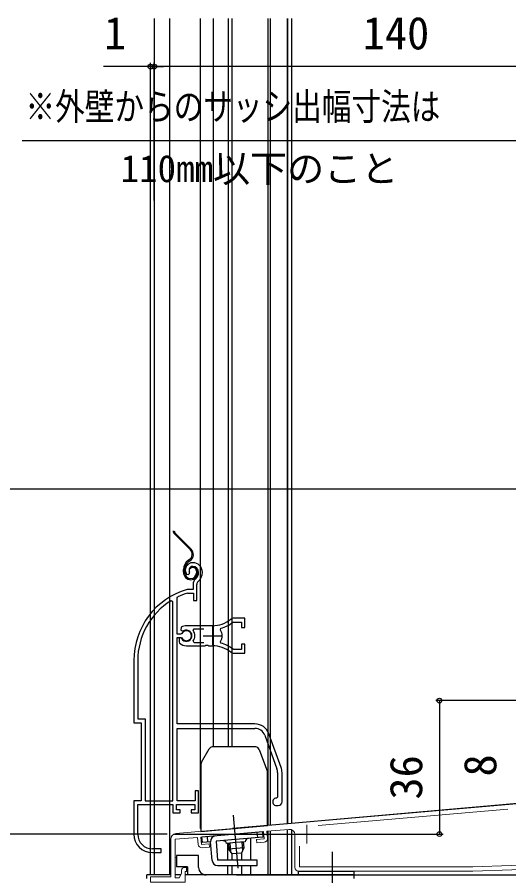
# Model space of a CAD drawing. Units: millimetres, scale not verified. Extents: x -525 to 525, y -783 to 779.
# Drawn here: x -280 to -147.3, y -42.7 to 188.9 of the extents above; entities that cross this region are included whole.
import ezdxf
from ezdxf.enums import TextEntityAlignment as Align

# ---------------------------------------------------------------- set-up
doc = ezdxf.new("R2010")
doc.units = ezdxf.units.MM
doc.header["$LTSCALE"] = 4
doc.layers.add('0-2_YKK_11', color=7, linetype='Continuous', lineweight=18)
for name, color, linetype in [('0-3_YKK_11E', 7, 'Continuous'), ('0-4_YKK_12', 2, 'Continuous'), ('0-5_YKK_13', 4, 'Continuous'), ('0-7_YKK_D', 6, 'Continuous')]:
    doc.layers.add(name, color=color, linetype=linetype)
doc.styles.add('ＭＳ ゴシック', font='')
doc.styles.get('ＭＳ ゴシック').set_extended_font_data('MS Gothic')

msp = doc.modelspace()

# ---------------------------------------------------------------- linework, layer by layer
at = {"layer": '0-2_YKK_11', "color": 211}
for p, q in [((-117, -20.767), (-237.131, -31.277)), ((-147.524, -24.642), (-198.714, -29.121)), ((-201.8, -28.897), (-201.8, -33.897)), ((-205, -31.609), (-205, -40.397)), ((-204.3, -31.397), (-199.3, -31.397))]:
    msp.add_line(p, q, dxfattribs=at)
for points in [[(-203.8, -34.669), (-203.8, -40.197), (-157.021, -40.197), (-125.912, -39.11), (-120.001, -33.2), (-116, -33.2), (-116, -22.097), (-118.432, -22.097), (-140.835, -24.057)], [(-235.6, -41.097), (-235.6, -41.984), (-236.3, -43.197), (-237.3, -43.197), (-237.3, -32.798), (-231.3, -32.273), (-231.135, -34.165)], [(-230.051, -35.074), (-228.059, -34.9), (-228.137, -34.004), (-230.229, -34.187), (-230.404, -32.194), (-213.468, -30.713), (-213.294, -32.705), (-215.386, -32.888), (-215.307, -33.785), (-213.315, -33.61)], [(-212.406, -32.527), (-212.572, -30.634), (-206.631, -30.114)], [(-238.5, -32.771), (-238.5, -42.897), (-244, -42.897), (-244, -44.397), (-234.6, -44.397), (-234.6, -41.497), (-234.3, -41.497), (-234.3, -40.397), (-234.9, -40.397)], [(-204, -41.397), (-157, -41.397), (-125.398, -40.293), (-119.504, -34.4), (-116, -34.4), (-116, -36.737), (-116.25, -37.033), (-116.49, -37.406), (-115.5, -41.1), (-114.5, -41.1)]]:
    msp.add_lwpolyline(points, dxfattribs=at)
for centre, radius, start, end in [((-237, -32.771), 1.5, 95, 180.00001), ((-206.5, -31.609), 1.5, 0, 95.00001), ((-230.138, -34.078), 1, 185, 274.99998), ((-213.402, -32.614), 1, 275.00002, 5), ((-234.9, -41.097), 0.7, 90.00001, 179.99999), ((-204, -40.397), 1, 180.00001, 269.99999)]:
    msp.add_arc(centre, radius, start, end, dxfattribs=at)
at = {"layer": '0-3_YKK_11E'}
for p, q in [((-227.297, 24.807), (-234.297, 24.807)), ((-227.297, 24.607), (-227.297, 19.607)), ((-225.141, 23.648), (-224.975, 24.112)), ((-229.797, 22.107), (-224.797, 22.107)), ((-224.975, 20.102), (-225.141, 20.566)), ((-215.798, -1.693), (-236.797, -1.693)), ((-208.739, -13.394), (-212.039, -4.325)), ((-213.167, -4.735), (-209.866, -13.804)), ((-208.497, -22.693), (-208.497, -14.762)), ((-209.997, -23.693), (-209.497, -23.693))]:
    msp.add_line(p, q, dxfattribs=at)
for points in [[(-234.239, 38.664), (-233.781, 38.624), (-233.492, 38.913), (-233.449, 39.282)], [(-232.497, 35.944), (-232.497, 34.607), (-234.054, 34.607), (-234.139, 34.595)], [(-233.995, 33.594), (-233.908, 33.607), (-232.397, 33.607), (-232.397, 31.607), (-231.497, 31.607), (-231.497, 35.944)], [(-235.5, 22.721), (-235.767, 22.557), (-236.797, 22.557), (-236.797, 32.309), (-236.626, 32.58)], [(-237.997, -22.393), (-237.997, 31.275), (-238.455, 31.53)], [(-221.721, 25.742), (-221.535, 25.807), (-219.397, 25.807), (-219.397, 24.357), (-218.497, 24.357), (-218.497, 26.807), (-221.641, 26.807)], [(-235.723, 24.4), (-235.812, 23.622), (-235.667, 23.476), (-235.059, 23.399)], [(-232.484, 23.522), (-232.248, 24.007), (-229.597, 24.007)], [(-236.797, -1.693), (-236.797, 21.657), (-235.767, 21.657), (-235.5, 21.493)], [(-235.596, 21.357), (-235.856, 21.507), (-236.297, 21.507), (-236.297, 20.498), (-236.138, 20.132)], [(-234.297, 19.407), (-229.256, 19.407), (-229.072, 19.527), (-228.522, 19.527), (-228.339, 19.407), (-227.297, 19.407)], [(-229.597, 20.207), (-232.248, 20.207), (-232.484, 20.692)], [(-221.641, 17.407), (-218.497, 17.407), (-218.497, 19.857), (-219.397, 19.857), (-219.397, 18.407), (-221.535, 18.407), (-221.721, 18.471)], [(-248.497, 15.407), (-248.497, -1.393), (-246.497, -1.393), (-246.497, -22.393), (-248.497, -22.393), (-248.497, -31.393)], [(-247.447, 15.407), (-247.447, -0.343), (-245.447, -0.343), (-245.447, -22.393), (-237.997, -22.393)], [(-247.447, -31.393), (-247.447, -23.393), (-237.997, -23.393), (-237.997, -25.693), (-235.997, -25.693), (-235.997, -24.893), (-236.997, -24.893), (-236.997, -23.393), (-231.997, -23.393), (-231.997, -24.893), (-232.997, -24.893), (-232.997, -25.693), (-230.997, -25.693), (-230.997, -19.693), (-231.897, -19.693), (-231.897, -22.393), (-236.797, -22.393), (-236.797, -2.893), (-215.798, -2.893)], [(-209.697, -14.762), (-209.697, -21.393), (-209.997, -21.693)], [(-243.497, -36.393), (-241.097, -36.393), (-241.097, -35.393), (-243.447, -35.393)]]:
    msp.add_lwpolyline(points, dxfattribs=at)
for centre, radius, start, end in [((-232.597, 39.807), 2, 90, 214.83576), ((-232.597, 39.207), 2.6, 0.00001, 89.99999), ((-232.597, 39.807), 1, 90, 211.65762), ((-232.597, 39.207), 1.6, 0.00001, 89.99999), ((-230.497, 35.944), 2, 130.62933, 180.00002), ((-233.297, 39.207), 2.3, 310.62932, 0), ((-233.297, 39.207), 3.3, 310.62932, 0.00001), ((-230.497, 35.944), 1, 130.62933, 180.00002), ((-228.497, 15.407), 20, 106.38438, 180), ((-228.497, 15.407), 19, 106.81985, 115.3285), ((-228.497, 15.407), 18.95, 121.69983, 180.00001), ((-227.297, 32.807), 8, 270, 308.94245), ((-227.297, 32.807), 9, 284.95662, 308.28431), ((-221.641, 25.807), 1, 89.99999, 128.94244), ((-234.297, 22.107), 2.7, 90.00002, 121.86347), ((-234.297, 22.107), 1.5, 210.00001, 120.52249), ((-234.297, 22.107), 1.35, 207.03568, 152.96432), ((-234.297, 22.107), 2.3, 322.02012, 37.97988), ((-227.297, 22.107), 2.65, 324.45237, 35.54767), ((-234.297, 22.107), 2.7, 227.01413, 270), ((-227.297, 11.407), 8, 51.05755, 90), ((-227.297, 11.407), 9, 51.7157, 75.04339), ((-221.641, 18.407), 1, 231.05756, 270.00001), ((-215.798, -5.693), 4, 20.00001, 89.99998), ((-215.798, -5.693), 2.8, 20, 89.99998), ((-212.497, -14.762), 2.8, 0.00002, 20.00003), ((-212.497, -14.762), 4, 0.00001, 20.00002), ((-209.997, -22.693), 1, 89.99999, 270.00001), ((-209.497, -22.693), 1, 270.00001, 359.99999), ((-243.497, -31.393), 5, 180, 269.99998), ((-243.447, -31.393), 4, 180.00001, 269.99999)]:
    msp.add_arc(centre, radius, start, end, dxfattribs=at)
at = {"layer": '0-4_YKK_12'}
for p, q in [((-242.999, 188.602), (-242.999, -42.397)), ((-238.899, 188.602), (-238.899, -42.397)), ((-230.499, -29.897), (-230.499, 188.602)), ((-227.099, 188.602), (-227.099, -7.897)), ((-222.999, 188.602), (-222.999, -7.897)), ((-221.999, 188.602), (-221.999, -7.897)), ((-212.299, 188.602), (-212.299, -29.061)), ((-211.699, 188.602), (-211.699, -29.008)), ((-207, -28.601), (-207, 188.602)), ((-206.999, 188.602), (-206.999, -28.583)), ((-206.999, -28.583), (-206.999, 188.602)), ((-205.801, -28.482), (-205.801, 188.602)), ((-117.237, -20.734), (-207, -28.587)), ((-230.499, -29.897), (-230.399, -29.897)), ((-230.499, -29.897), (-230.399, -29.897)), ((-206.999, -28.597), (-221.858, -29.897)), ((-212.3, -30.614), (-212.3, -42.401)), ((-211.7, -30.562), (-211.7, -42.401)), ((-207, -42.401), (-207, -30.147)), ((-205.801, -42.401), (-205.801, -30.281)), ((-223.197, -33.864), (-223.197, -38.405)), ((-217, -32.531), (-217, -38.402)), ((-221.997, -36.76), (-221.997, -38.405)), ((-219.428, -36.458), (-219.428, -38.405)), ((-223.197, -39.905), (-223.197, -42.397)), ((-221.997, -39.905), (-221.997, -42.397)), ((-219.428, -39.905), (-219.428, -42.397)), ((-217, -39.902), (-217, -42.401)), ((-220.811, -42.401), (-114, -42.401)), ((-217, -42.067), (-217, -42.401))]:
    msp.add_line(p, q, dxfattribs=at)
at = {"layer": '0-5_YKK_13'}
for p, q in [((-233.215, 45.249), (-237.458, 49.492)), ((-237.246, 49.704), (-233.003, 45.461)), ((-232.424, 44.206), (-232.725, 44.206)), ((-233.442, 42.654), (-233.821, 42.389)), ((-233.648, 42.143), (-233.27, 42.408)), ((-235.1, 39.206), (-235.1, 39.932)), ((-234.8, 39.206), (-234.8, 39.932)), ((-233.258, 40.046), (-233.539, 40.148)), ((-231.6, 39.506), (-231.6, 39.006)), ((-231.3, 39.506), (-231.3, 39.006)), ((-230.259, -11.995), (-228.181, -8.397)), ((-215.593, -7.897), (-227.315, -7.897)), ((-214.653, -8.555), (-212.453, -14.6)), ((-230.393, -12.495), (-230.393, -30.697)), ((-212.393, -29.122), (-212.393, -14.942)), ((-220.355, -40.584), (-221.605, -26.29)), ((-230.393, -30.697), (-212.393, -29.122)), ((-230.125, -32.17), (-213.688, -30.732)), ((-228.5, -33.533), (-228.631, -32.039)), ((-213.557, -32.226), (-221.029, -32.88)), ((-215.052, -32.357), (-215.182, -30.863)), ((-213.557, -32.226), (-213.688, -30.732)), ((-227.36, -38.533), (-227.803, -33.472)), ((-221.029, -32.88), (-226.309, -33.342)), ((-226.309, -33.342), (-225.866, -38.402)), ((-220.959, -33.677), (-223.45, -33.895)), ((-222.951, -33.852), (-222.814, -35.427)), ((-222.574, -33.819), (-222.37, -36.149)), ((-218.469, -33.459), (-220.959, -33.677)), ((-219.344, -33.536), (-219.14, -35.866)), ((-218.967, -33.503), (-218.829, -35.078)), ((-218.829, -35.078), (-222.814, -35.427)), ((-221.994, -36.76), (-222.814, -35.427)), ((-219.404, -36.534), (-221.994, -36.76)), ((-218.829, -35.078), (-219.404, -36.534)), ((-194.999, -36.219), (-194.999, -48.336)), ((-236.999, -37.197), (-236.999, -40.197)), ((-230.999, -37.197), (-236.999, -37.197)), ((-236.999, -37.672), (-236.999, -37.597)), ((-230.999, -40.397), (-230.999, -37.197)), ((-215.241, -38.402), (-225.866, -38.402)), ((-215.241, -39.902), (-215.241, -38.402)), ((-233.999, -40.197), (-236.999, -40.197)), ((-233.999, -40.197), (-233.999, -42.397)), ((-225.866, -39.902), (-215.241, -39.902)), ((-188.999, -43.397), (-188.999, -41.397)), ((-244.999, -43.397), (-244.999, -42.397)), ((-238.5, -42.397), (-244.999, -42.397)), ((-235.838, -42.397), (-237.3, -42.397)), ((-188.999, -42.397), (-234.6, -42.397)), ((-233.999, -42.397), (-233.999, -42.397))]:
    msp.add_line(p, q, dxfattribs=at)
for points in [[(-227.803, -33.472), (-229.995, -33.664), (-230.125, -32.17)], [(-203.999, -42.397), (-203.999, -41.397), (-188.999, -41.397)]]:
    msp.add_lwpolyline(points, dxfattribs=at)
for centre, radius, start, end in [((-236.397, 50.552), 1.5, 185.59664, 225), ((-236.397, 50.552), 1.2, 187.00209, 225), ((-234.417, 44.047), 1.7, 305, 45), ((-234.417, 44.047), 2, 305, 45), ((-232.1, 39.932), 3, 125, 180), ((-232.1, 39.932), 2.7, 125, 180), ((-232.6, 39.806), 1, 90, 160), ((-232.6, 39.806), 0.7, 90, 160), ((-232.6, 39.506), 1.3, 0, 90), ((-232.6, 39.506), 1, 0, 90), ((-233.1, 39.206), 2, 180, 270), ((-233.1, 39.206), 1.7, 180, 270), ((-233.1, 39.006), 1.8, 270, 0), ((-233.1, 39.006), 1.5, 270, 360), ((-227.315, -8.897), 1, 90, 150), ((-215.593, -8.897), 1, 20, 90), ((-229.393, -12.495), 1, 150, 180), ((-213.393, -14.942), 1, 0, 20), ((-226.309, -33.342), 1.5, 95, 185), ((-224.408, -34.179), 1, 16.53696, 95), ((-217.475, -33.573), 1, 95, 173.46304), ((-225.866, -38.402), 1.5, 185, 270), ((-228.999, -40.397), 2, 180.00002, 270)]:
    msp.add_arc(centre, radius, start, end, dxfattribs=at)
at = {"layer": '0-7_YKK_D'}
for p, q in [((-244, -42.197), (-244, 176.602)), ((-242.999, 139.474), (-242.999, 176.602)), ((-242.999, 139.474), (-242.999, 176.602)), ((-244, 175.602), (-256.714, 175.602)), ((-242.999, 175.602), (-244, 175.602)), ((-103, 175.602), (-242.999, 175.602)), ((-242.999, 175.602), (-240.449, 175.602)), ((-33.6, 61.603), (-310.001, 61.603)), ((-103.7, 4.603), (-167.001, 4.603)), ((-166.001, 4.603), (-166.001, -31.397)), ((-239.5, -31.397), (-330.001, -31.397)), ((-239.5, -31.397), (-330.001, -31.397)), ((-239.5, -31.397), (-310.001, -31.397)), ((-237.5, -31.397), (-165.001, -31.397))]:
    msp.add_line(p, q, dxfattribs=at)
msp.add_lwpolyline([(-89.002, 155.602), (-112.599, 155.602), (-278.617, 155.602)], dxfattribs=at)
for centre in [(-244, 175.602), (-242.999, 175.602), (-242.999, 175.602), (-166.001, 4.603), (-166.001, -31.397)]:
    msp.add_circle(centre, 0.637, dxfattribs=at)

# ---------------------------------------------------------------- texts
at = {"layer": '0-7_YKK_D', "style": 'ＭＳ ゴシック'}
for s, height, p in [('1', 8.798, (-256.555, 177.602)), ('140', 8.798, (-186.704, 177.602)), ('110mm以下のこと', 7.331, (-252.053, 142.239))]:
    msp.add_text(s, height=height, dxfattribs=at).set_placement(p, align=Align.BOTTOM_LEFT)
at = {"layer": '0-7_YKK_D', "style": 'ＭＳ ゴシック', "width": 0.8}
msp.add_text('※外壁からのサッシ出幅寸法は', height=7.331, dxfattribs=at).set_placement((-277.742, 158.966), align=Align.BOTTOM_LEFT)
at = {"layer": '0-7_YKK_D', "style": 'ＭＳ ゴシック'}
for s, p in [('36', (-168.001, -22.09)), ('8', (-148.001, -15.859))]:
    msp.add_text(s, height=8.798, rotation=90, dxfattribs=at).set_placement(p, align=Align.BOTTOM_LEFT)

doc.saveas('drawing.dxf')
